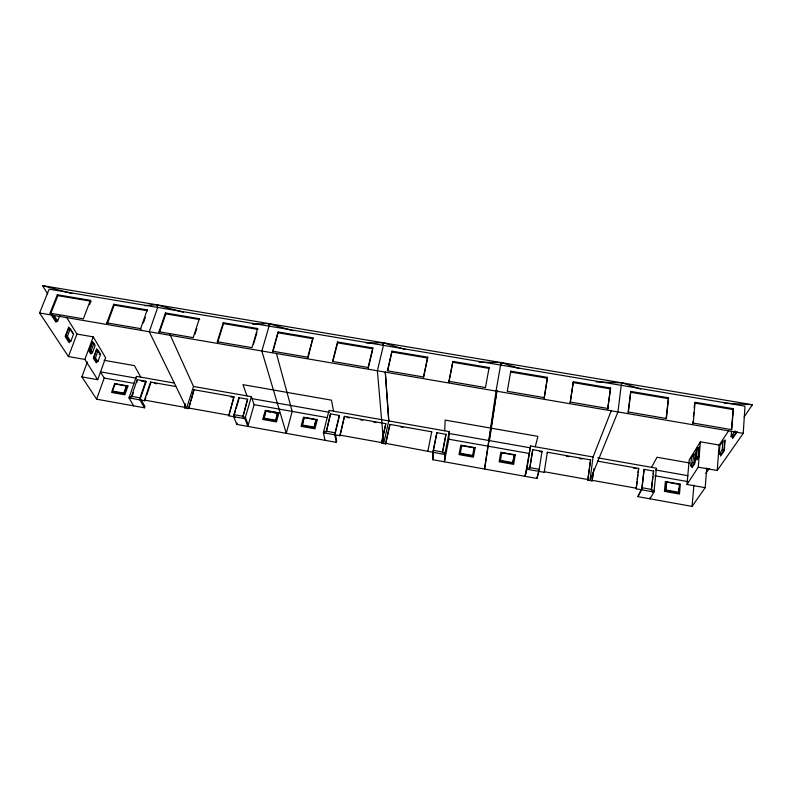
<?xml version="1.0" encoding="UTF-8"?>
<svg xmlns="http://www.w3.org/2000/svg" width="792" height="792" viewBox="0 0 792 792"><rect width="100%" height="100%" fill="white"/><g stroke="black" fill="none" stroke-linecap="round" stroke-linejoin="round"><path stroke-width="1.19" d="M423.482 377.804L427.72 357.192L391.981 351.173L387.446 370.824L423.492 376.982L427.72 357.192M325.027 440.312L323.393 432.759L329.056 410.395L449.272 431.62L448.826 439.213L444.391 461.805L444.767 454.509L385.674 443.322L389.912 424.403L431.709 431.798L431.699 432.422M525.324 474.883L527.086 467.755L529.739 468.23L532.739 449.668L542.035 451.311L538.877 471.379L536.907 478.457L432.818 459.716L432.996 452.4L436.877 432.709L445.975 434.323L442.441 452.598L445.045 453.064L444.668 460.38M436.877 432.709L433.303 450.351L432.818 459.716M442.441 452.598L445.975 434.323M444.668 430.798L445.183 420.107L537.907 436.372L535.263 446.797M452.905 361.439L448.856 382.14L452.905 361.439L489.129 367.547L489.03 368.379L452.856 362.281M706.771 467.993L705.177 487.684L687.011 484.457L698.247 467.171L717.215 470.498L743.223 433.363L745.015 406.147L49.134 289.169L39.6 312.979L68.419 356.548L84.853 359.429L97.703 379.705L105.633 357.796L93.228 336.877L76.943 334.066L66.597 317.354M731.402 429.205L733.313 408.712L695.079 402.267L693.238 423.077L731.828 429.68L733.313 408.712M736.312 432.125L732.976 437.006L731.115 436.679L731.511 431.185M732.976 437.006L733.135 434.798M719.176 454.271L722.225 449.777L722.868 441.184L724.67 441.49L724.037 450.084L720.967 454.578L719.176 454.271L719.819 445.748L722.868 441.184M717.215 470.498L719.156 445.045L728.68 430.719M720.76 453.727L720.581 456.093L724.264 450.707L725.066 439.956L723.838 441.788M698.405 456.786L699.118 448.371L697.366 448.074L696.277 449.836L695.554 458.212L697.307 458.518L698.405 456.786L696.653 456.479L695.554 458.212M698.247 467.171L700.395 441.807L719.156 445.045M694.584 462.805L695.307 454.489L693.574 454.192L691.456 457.608L690.733 465.864L692.446 466.171L694.584 462.805L692.851 462.498L690.733 465.864M652.994 492.456L654.123 490.505L651.39 490.01L653.628 471.062L644.094 469.369L642.114 487.733L637.897 496.643L692.069 506.395L693.901 485.09M696.653 456.479L697.366 448.074M697.138 457.677L696.94 460.003L698.593 457.41L699.484 446.886L698.386 448.648M460.241 453.846L460.291 453.252L472.616 455.459L472.547 456.043L460.241 453.846L461.736 445.678L474.012 447.856L473.943 448.46M692.297 465.33L692.089 467.627L694.762 463.429L695.663 453.024L694.594 454.737M692.851 462.498L693.574 454.192M461.677 446.272L461.736 445.678M687.011 484.457L689.188 459.934L700.395 441.807M692.792 423.849L693.01 421.403M693.446 416.513L693.762 412.84M694.198 407.949L694.634 403.059L732.808 409.504M678.477 492.872L679.556 484.427L666.696 482.14L666.359 482.694L665.597 490.565L678.477 492.872L678.893 488.367M665.597 490.565L666.696 482.14M666.141 418.057L668.497 397.782L630.798 391.426L628.036 412.78M668.497 397.782L666.418 418.493L628.373 411.998L630.798 391.426M650.173 497.346L650.014 498.821L653.964 492.01L656.419 468.191L597.831 457.845M651.39 490.01L652.796 476.546M653.053 474.091L653.628 471.062M653.964 492.01L636.194 488.822L636.966 481.823M637.223 479.497L637.748 474.834M638.005 472.497L638.689 468.418L597.356 461.102M636.194 488.822L638.689 468.418M621.215 385.338L617.948 411.929L589.961 480.536L593.05 457.004L611.384 410.365M610.573 388.021L607.662 409.296L610.573 388.021L573.349 381.744L570.161 402.88L573.349 381.744M590.258 461.667L587.812 480.15L592.119 480.922L593.168 472.824M592.119 480.922L593.861 468.775M587.812 480.15L590.644 459.914L547.331 452.252L547.163 452.856M496.911 390.565L484.555 469.032L496.049 391.07L501.029 362.548L519.621 368.547M496.97 390.575L489.466 440.57M500.762 365.092L501.138 362.568L479.091 362.201M593.05 457.004L530.571 445.965L525.096 476.329L526.858 469.22L544.203 472.329L547.331 452.252M536.907 478.457L539.263 469.319L529.898 467.646L529.739 468.23M544.104 398.425L547.48 377.378L510.771 371.191L507.266 391.298L544.302 397.624L547.48 377.378M529.898 467.646L532.739 449.668M526.858 469.22L530.571 445.965M501.781 452.796L500.356 461.013L512.78 463.241L514.176 455.004L501.781 452.796L501.673 453.39M512.78 463.241L514.176 455.004M510.771 371.191L510.632 372.022L547.272 378.21M500.356 461.013L500.465 460.429L512.899 462.657M472.547 456.043L474.012 447.856M489.129 367.547L485.447 387.565L448.896 381.318M444.767 454.509L449.272 431.62M427.799 451.47L431.709 431.798M323.393 432.759L339.966 435.729L344.451 416.354L385.823 423.68L381.556 442.579L381.605 443.193L385.724 443.926L389.912 424.403M381.605 443.193L385.823 423.68M387.763 370.488L391.981 351.173M372.804 347.935L368.102 367.518L332.511 361.429L337.511 341.986L372.804 347.935L372.883 348.787L337.639 342.847L337.511 341.986M368.191 368.339L372.606 349.935M235.471 410.781L233.729 416.691L236.808 424.423L336.313 442.342L336.659 440.946L335.105 432.778L339.392 415.463L330.512 413.889L326.294 431.798L323.75 431.353L324.215 433.511M339.966 435.729L344.451 416.354M326.294 431.798L330.512 413.889M332.947 361.122L337.639 342.847M314.186 427.72L315.949 419.74L304.098 417.632L302.158 424.977L302.316 425.601L314.186 427.72L315.949 419.74M302.316 425.601L304.098 417.632M312.969 337.847L307.761 357.202L272.656 351.202L278.15 331.977L312.969 337.847L307.949 358.043M542.035 451.311L541.876 451.925L539.55 451.509M275.725 420.839L277.547 412.909L265.795 410.82L263.746 418.117L263.954 418.74L275.725 420.839L277.547 412.909M263.954 418.74L265.706 412.493M272.893 352.044L278.15 331.977M251.361 396.673L254.123 404.663L247.866 426.413L244.975 418.701L251.361 396.673L193.495 386.456L169.795 334.135M269.072 326.146L261.835 351.005L286.278 433.333L292.179 411.414L276.388 353.341M248.262 425.047L245.381 417.315L242.887 416.869L247.599 399.217L238.897 397.683L233.887 414.662L235.016 417.513M544.203 472.329L544.371 471.745L588.04 479.576M236.808 424.423L237.204 423.057M242.887 416.869L247.599 399.217M257.628 328.522L251.955 347.668L217.295 341.738L223.245 322.72L257.628 328.522L257.875 329.393L223.552 323.601L223.245 322.72M253.559 344.015L256.885 332.759M236.145 408.514L238.808 399.475M244.975 418.701L228.769 415.8L233.967 396.812L194 389.733L188.555 408.593L184.615 407.89L185.387 403.831M228.769 415.8L233.967 396.812M223.552 323.601L217.612 342.599L217.295 341.738M188.555 408.593L190.347 402.91M191.07 400.633L194 389.733M184.615 407.89L185.338 405.613M193.495 386.456L186.585 408.236L149.282 331.749L157.697 307.425M199.337 318.691L193.198 337.62L159.004 331.779L165.419 312.969L199.337 318.691L199.683 319.572L165.815 313.86L165.419 312.969M194.99 334.036L196.802 328.472M87.397 361.944L81.873 376.893L96.614 399.188L144.5 407.801L144.946 406.464L140.976 399.514M174.309 383.071L136.402 376.378L128.977 397.911L144.817 400.752L144.441 400.099L150.539 382.051L175.715 386.506M144.817 400.752L145.956 397.376M146.718 395.119L150.896 382.724L150.539 382.051M140.412 398.515L140.035 397.861L145.698 381.19L137.204 379.685L131.482 396.337L131.868 396.99L129.442 396.554L130.621 398.544M145.698 381.19L146.065 381.863L139.946 399.881L144.5 407.801M165.815 313.86L159.41 332.64L159.004 331.779M132.244 395.881L133.393 392.555M136.818 382.576L137.204 379.685M124.225 393.753L126.69 386.664L126.314 386.011L114.969 383.991L112.464 391.07L112.87 391.723L124.225 393.753L123.839 393.099L112.464 391.07M123.839 393.099L126.314 386.011M141.075 329.512L140.649 328.64L147.213 309.9L113.701 304.257L106.861 322.869L107.346 323.74L114.167 305.148L113.701 304.257M143.392 322.898L145.322 317.394M96.614 399.188L104.207 378.071L100.336 371.824L136.323 378.19M97.159 360.578L96.317 362.885L93.308 357.994L96.713 348.718L99.089 352.688M97.861 361.736L100.554 354.361L98.178 350.411L96.674 350.143L93.951 357.558L96.357 361.469L97.861 361.736L95.466 357.826L93.951 357.558M95.466 357.826L98.178 350.411M92.416 352.846L91.179 350.826L93.951 343.342L92.416 343.075L89.644 350.559L90.892 352.579L92.416 352.846L95.169 345.381L93.951 343.342M91.615 351.945L90.852 354.014L88.991 350.995L92.456 341.629L94.297 344.688M84.853 359.429L93.228 336.877M68.419 356.548L76.943 334.066M90.397 300.326L83.378 318.849L50.044 313.157L57.321 294.753L90.397 300.326L90.902 301.217L89.585 304.692M69.973 340.659L69.181 342.748L65.132 336.452L68.775 326.977L72.765 333.353M70.745 341.55L73.616 334.026L70.3 328.73L68.746 328.462L65.835 336.036L69.201 341.283L70.745 341.55L67.399 336.303L65.835 336.036M67.399 336.303L70.3 328.73M56.866 320.166L56.034 322.314L50.936 314.394M52.312 314.959L56.054 320.79L57.648 321.057L59.806 315.533M590.406 460.508L590.644 459.914M621.156 385.328L622.185 382.873L640.669 389.09M57.321 294.753L57.875 295.654L50.609 314.038L50.044 313.157M644.094 469.369L641.639 489.793L637.897 496.643M651.559 467.329L657.004 457.251L689.674 462.983M679.199 484.981L679.556 484.427M705.821 473.418L709.117 468.567M744.143 416.899L752.4 404.732L42.501 285.605L47.718 293.931M731.115 436.679L735.085 430.828M732.57 438.59L737.243 431.779M692.069 506.395L705.177 487.684M144.471 305.643L156.479 304.732L157.747 307.425M252.46 324.215L268.409 323.512M366.072 342.926L383.13 342.758L383.318 345.342M596.198 381.932L622.126 382.863M724.284 403.148L752.4 404.732M57.875 295.654L90.902 301.217M114.167 305.148L147.629 310.791L147.213 309.9M278.378 332.848L313.137 338.709M392.03 352.014L427.71 358.033M573.111 382.566L610.266 388.832M630.462 392.238L668.101 398.584M106.861 322.869L140.649 328.64M570.408 402.088L607.959 408.504M39.6 312.979L743.223 433.363M722.225 449.777L724.037 450.084M89.644 350.559L91.179 350.826M99.049 354.103L100.554 354.361M104.029 360.291L134.422 365.617L140.728 377.14M252.034 398.643L329.432 412.325M449.163 433.491L530.125 447.797M655.439 469.953L687.991 475.705M141.214 381.002L146.065 381.863M154.49 383.358L156.885 383.783M230.591 396.822L233.006 397.257M346.985 417.424L349.421 417.859M360.35 419.79L362.786 420.225M373.725 422.156L376.15 422.591M400.693 426.928L403.069 427.353M566.379 456.261L568.785 456.687M579.596 458.598L582.001 459.023M633.531 468.141L635.966 468.577M104.207 378.071L133.848 383.328M254.123 404.663L326.977 417.592M448.826 439.213L528.759 453.39M654.845 475.764L688.149 481.675M81.873 376.893L97.703 379.705M268.349 411.87L270.696 412.286M274.22 412.909L277.735 413.543M263.746 418.117L275.527 420.225M302.158 424.977L314.048 427.106M665.933 490.01L678.823 492.317M131.482 396.337L140.035 397.861M233.887 414.662L242.649 416.236M326.155 431.175L335.105 432.778M433.303 450.351L442.471 451.994M642.114 487.733L651.717 489.446M144.441 400.099L184.298 407.237M188.239 407.949L228.502 415.156M339.857 435.105L381.556 442.579M592.357 480.348L636.491 488.258M42.501 285.605L72.042 293.584M156.529 304.742L183.496 312.345M293.149 330.769L268.3 323.492L269.122 326.155M405.336 349.539L383.239 342.778L383.427 345.362L377.388 370.775L383.665 443.56L388.753 420.928L385.278 372.171M53.925 315.236L57.648 321.057M114.969 383.991L115.365 384.645M128.977 397.911L133.7 405.86M238.897 397.683L239.144 398.336M246.956 395.891L242.976 384.655L331.502 400.178L333.541 411.187M265.795 410.82L266.003 411.454M336.313 442.342L334.877 434.818L339.392 415.463M385.674 443.322L385.724 443.926M385.328 372.181L388.803 420.938M680.358 484.199L679.457 494.05L664.429 491.357L665.389 481.536L680.358 484.199M515.236 454.826L513.652 464.379L499.168 461.785L500.801 452.262L515.236 454.826M475.141 447.698L473.398 457.172L459.033 454.608L460.835 445.153L475.141 447.698M317.305 419.631L314.949 428.818L301.089 426.343L303.504 417.176L317.305 419.631M278.962 412.81L276.457 421.928L262.716 419.473L265.28 410.375L278.962 412.81M127.948 385.952L124.869 394.802L111.603 392.436L114.731 383.595L127.948 385.952"/></g></svg>
